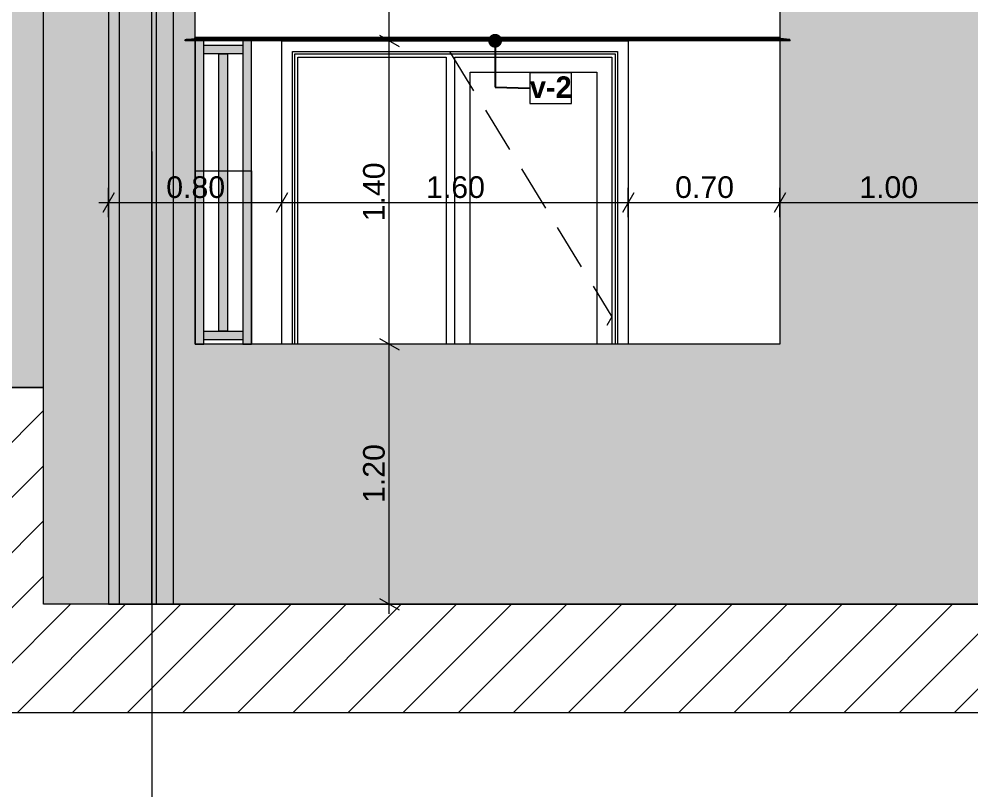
# Model space of a CAD drawing. Header units: millimetres. Extents: x 475206255 to 476720147, y 4620882299 to 4621447368.
# Drawn here: x 475474672 to 475479067, y 4621130587 to 4621134145 of the extents above; entities that cross this region are included whole.
import ezdxf

# ---------------------------------------------------------------- set-up
doc = ezdxf.new("R2010")
doc.units = ezdxf.units.MM
doc.header["$MEASUREMENT"] = 0
doc.set_wipeout_variables(frame=1)
doc.linetypes.add('Hidden Line', pattern=[317.5, 211.666667, -105.833333])
for name, color, linetype, lineweight in [('0_Pen_No__250_Pen_No__255', 255, 'Continuous', 0), ('0_Pen_No__250_Pen_No__7', 7, 'Continuous', 0), ('2D Drafting - General_Pen_No__7_Pen_No__250', 7, 'Continuous', 0), ('2D Drafting - General_Pen_No__7_Pen_No__7', 7, 'Continuous', 0), ('Dimensioning - General_Pen_No__142', 142, 'Continuous', 0), ('New_2D Drafting - General_Pen_No__30_Pen_No__9_Pen_No__9_Pen_No__253', 252, 'Continuous', 0), ('New_2D Drafting - General_Pen_No__30_Pen_No__9_Pen_No__9_Pen_No__255', 255, 'Continuous', 0), ('New_2D Drafting - General_Pen_No__30_Pen_No__9_Pen_No__9_Pen_No__7', 7, 'Continuous', 0), ('New_2D Drafting - General_Pen_No__4', 7, 'Continuous', 0), ('New_Annotation - Label_Pen_No__1', 1, 'Continuous', 0), ('Structural - Bearing_Pen_No__250', 7, 'Continuous', 0), ('zoma_Pen_No__142', 142, 'Continuous', 0), ('zoma_Pen_No__5_Pen_No__5_Pen_No__142', 142, 'Continuous', 0)]:
    doc.layers.add(name, color=color, linetype=linetype, lineweight=lineweight)
doc.layers.add('Dimensioning - General', color=7, linetype='Continuous')
doc.layers.add('zoma', color=7, linetype='Continuous')
doc.layers.add('New_2D Drafting - General_Pen_No__254', color=7, linetype='Continuous', lineweight=0, true_color=0xcccccc)
doc.styles.add('GENERATED_STYLE_2', font='arial.ttf')
doc.styles.add('GENERATED_STYLE_5', font='')
doc.styles.get('GENERATED_STYLE_5').set_extended_font_data('Avaza', bold=True)
doc.dimstyles.new('GENERATED_STYLE__1', dxfattribs={"dimtxt": 100, "dimasz": 68.640772, "dimexe": 0.18, "dimexo": 0.0625, "dimgap": 0, "dimtad": 1, "dimlfac": 0.001, "dimzin": 0, "dimdsep": 46, "dimtxsty": 'GENERATED_STYLE_2', "dimblk": 'ARROWHEAD_2', "dimblk1": 'ARROWHEAD_2', "dimblk2": 'ARROWHEAD_2', "dimcen": 0.09, "dimse1": 1, "dimse2": 1, "dimclrd": 142, "dimclre": 142, "dimclrt": 142, "dimadec": 0, "dimazin": 0, "dimtfac": 1, "dimtdec": 4, "dimtmove": 0, "dimatfit": 3, "dimfxl": 1, "dimtolj": 1, "dimtzin": 0, "dimarcsym": 0})
doc.dimstyles.new('GENERATED_STYLE__18', dxfattribs={"dimtxt": 100, "dimasz": 68.640772, "dimexe": 0.18, "dimexo": 0.0625, "dimgap": 0, "dimtad": 1, "dimtih": 1, "dimtoh": 1, "dimlfac": 0.001, "dimzin": 0, "dimdsep": 46, "dimtxsty": 'GENERATED_STYLE_2', "dimblk": 'ARROWHEAD_2', "dimblk1": 'ARROWHEAD_2', "dimblk2": 'ARROWHEAD_2', "dimcen": 0.09, "dimse1": 1, "dimse2": 1, "dimclrd": 142, "dimclre": 142, "dimclrt": 142, "dimadec": 0, "dimazin": 0, "dimtfac": 1, "dimtdec": 4, "dimtmove": 0, "dimatfit": 3, "dimfxl": 1, "dimtolj": 1, "dimtzin": 0, "dimarcsym": 0})
doc.dimstyles.new('GENERATED_STYLE__25', dxfattribs={"dimtxt": 200, "dimasz": 64.421331, "dimexe": 0.18, "dimexo": 3, "dimgap": 0, "dimtad": 1, "dimtih": 1, "dimtoh": 1, "dimlfac": 0.001, "dimzin": 0, "dimdsep": 46, "dimtxsty": 'GENERATED_STYLE_2', "dimblk": 'ARROWHEAD_2', "dimblk1": 'ARROWHEAD_2', "dimblk2": 'ARROWHEAD_2', "dimcen": 0.09, "dimclrd": 142, "dimclre": 142, "dimclrt": 142, "dimadec": 0, "dimazin": 0, "dimtfac": 1, "dimtdec": 4, "dimtmove": 2, "dimatfit": 3, "dimfxl": 1, "dimtolj": 1, "dimtzin": 0, "dimarcsym": 0})
doc.dimstyles.new('GENERATED_STYLE__3', dxfattribs={"dimtxt": 200, "dimasz": 64.421331, "dimexe": 0.18, "dimexo": 3, "dimgap": 0, "dimtad": 1, "dimtih": 1, "dimtoh": 1, "dimlfac": 0.001, "dimzin": 0, "dimdsep": 46, "dimtxsty": 'GENERATED_STYLE_2', "dimblk": 'ARROWHEAD_2', "dimblk1": 'ARROWHEAD_2', "dimblk2": 'ARROWHEAD_2', "dimcen": 0.09, "dimclrd": 142, "dimclre": 142, "dimclrt": 142, "dimadec": 0, "dimazin": 0, "dimtfac": 1, "dimtdec": 4, "dimtmove": 0, "dimatfit": 3, "dimfxl": 1, "dimtolj": 1, "dimtzin": 0, "dimarcsym": 0})
doc.dimstyles.new('GENERATED_STYLE__33', dxfattribs={"dimtxt": 0.18, "dimasz": 127.68, "dimexe": 0.18, "dimexo": 0.0625, "dimgap": 0, "dimtad": 0, "dimtih": 1, "dimtoh": 1, "dimdec": 4, "dimzin": 0, "dimdsep": 46, "dimcen": 0.09, "dimadec": 0, "dimazin": 0, "dimtfac": 1, "dimtdec": 4, "dimtmove": 0, "dimatfit": 3, "dimldrblk": 'ARROWHEAD_11', "dimfxl": 1, "dimtolj": 1, "dimtzin": 0, "dimarcsym": 0})
pattern_1 = [(0, (475826095.757, 4621095193.19), (0, 66.64), []), (90, (475826095.76, 4621095193.2), (-244.8, 0), [66.64, -66.64]), (90, (475826218.16, 4621095259.83), (-244.8, 0), [66.64, -66.64])]

# ---------------------------------------------------------------- blocks, each defined once
blk = doc.blocks.new('*D576', base_point=(475826095.8, 4621095193.2))
at = {"layer": 'Dimensioning - General_Pen_No__142', "color": 142, "linetype": 'Continuous', "lineweight": 0, "transparency": 16777216}
for p, q in [((475483310.4, 4621134070.9), (475483400.7, 4621134018.8)), ((475483423.3, 4621134044.9), (475483287.8, 4621134044.9)), ((475483355.6, 4621131444.9), (475483355.6, 4621134044.9)), ((475483310.4, 4621131470.9), (475483400.7, 4621131418.8)), ((475483423.3, 4621131444.9), (475483287.8, 4621131444.9)), ((475483355.6, 4621131400.7), (475483355.6, 4621131444.9))]:
    blk.add_line(p, q, dxfattribs=at)
at = {"layer": 'Dimensioning - General_Pen_No__142', "color": 142, "lineweight": 0, "transparency": 16777216, "insert": (475483335.6, 4621132611.4), "char_height": 100, "attachment_point": 7, "rotation": 90, "style": 'GENERATED_STYLE_2'}
blk.add_mtext('\\A1;{\\pql;\\fArial|b0|i0|c204|p0;\\W1.000000;2.60}', dxfattribs=at)
blk = doc.blocks.new('ARROWHEAD_2')
at = {"color": 0, "linetype": 'Continuous', "lineweight": 0}
for p, q in [((-0.378, -0.655), (0.378, 0.655)), ((0, 0), (-1, 0))]:
    blk.add_line(p, q, dxfattribs=at)
blk = doc.blocks.new('*D577', base_point=(475826095.8, 4621095193.2))
at = {"layer": 'Dimensioning - General_Pen_No__142', "color": 142, "linetype": 'Continuous', "lineweight": 0, "transparency": 16777216}
for p, q in [((475483310.4, 4621134770.9), (475483400.7, 4621134718.8)), ((475483423.3, 4621134744.9), (475483287.8, 4621134744.9)), ((475483355.6, 4621134044.9), (475483355.6, 4621134744.9)), ((475483310.4, 4621134070.9), (475483400.7, 4621134018.8)), ((475483423.3, 4621134044.9), (475483287.8, 4621134044.9))]:
    blk.add_line(p, q, dxfattribs=at)
at = {"layer": 'Dimensioning - General_Pen_No__142', "color": 142, "lineweight": 0, "transparency": 16777216, "insert": (475483335.6, 4621134261.4), "char_height": 100, "attachment_point": 7, "rotation": 90, "style": 'GENERATED_STYLE_2'}
blk.add_mtext('\\A1;{\\pql;\\fArial|b0|i0|c204|p0;\\W1.000000;0.70}', dxfattribs=at)
blk = doc.blocks.new('*D1548', base_point=(475826095.8, 4621095193.2))
at = {"layer": 'zoma_Pen_No__142', "color": 142, "linetype": 'Continuous', "lineweight": 0, "transparency": 16777216}
for p, q in [((475474384.6, 4621128706.2), (475474384.6, 4621128833.3)), ((475474784.6, 4621128706.2), (475474784.6, 4621128833.3)), ((475474409, 4621128812.1), (475474360.1, 4621128727.4)), ((475474809, 4621128812.1), (475474760.1, 4621128727.4)), ((475474384.6, 4621128769.8), (475474784.6, 4621128769.8))]:
    blk.add_line(p, q, dxfattribs=at)
at = {"layer": 'zoma_Pen_No__142', "color": 142, "lineweight": 0, "transparency": 16777216, "insert": (475474667.7, 4621128866.9), "char_height": 200, "attachment_point": 7, "style": 'GENERATED_STYLE_2'}
blk.add_mtext('\\A1;{\\pql;\\fArial|b0|i0|c204|p0;\\W1.000000;0.30}', dxfattribs=at)
blk = doc.blocks.new('*D1549', base_point=(475826095.8, 4621095193.2))
at = {"layer": 'zoma_Pen_No__142', "color": 142, "linetype": 'Continuous', "lineweight": 0, "transparency": 16777216}
for p, q in [((475474784.6, 4621128706.2), (475474784.6, 4621128833.3)), ((475475084.6, 4621128706.2), (475475084.6, 4621128833.3)), ((475474809, 4621128812.1), (475474760.1, 4621128727.4)), ((475475109, 4621128812.1), (475475060.1, 4621128727.4)), ((475474784.6, 4621128769.8), (475475084.6, 4621128769.8))]:
    blk.add_line(p, q, dxfattribs=at)
blk = doc.blocks.new('*D1550', base_point=(475826095.8, 4621095193.2))
at = {"layer": 'zoma_Pen_No__142', "color": 142, "linetype": 'Continuous', "lineweight": 0, "transparency": 16777216}
for p, q in [((475475084.6, 4621128706.2), (475475084.6, 4621128833.3)), ((475475484.6, 4621128706.2), (475475484.6, 4621128833.3)), ((475475109, 4621128812.1), (475475060.1, 4621128727.4)), ((475475509.1, 4621128812.1), (475475460.2, 4621128727.4)), ((475475084.6, 4621128769.8), (475475484.6, 4621128769.8))]:
    blk.add_line(p, q, dxfattribs=at)
blk = doc.blocks.new('*D1551', base_point=(475826095.8, 4621095193.2))
at = {"layer": 'zoma_Pen_No__142', "color": 142, "linetype": 'Continuous', "lineweight": 0, "transparency": 16777216}
for p, q in [((475475484.6, 4621128706.2), (475475484.6, 4621128833.3)), ((475481584.6, 4621128706.2), (475481584.6, 4621128833.3)), ((475475509.1, 4621128812.1), (475475460.2, 4621128727.4)), ((475481609.1, 4621128812.1), (475481560.2, 4621128727.4)), ((475475484.6, 4621128769.8), (475481584.6, 4621128769.8))]:
    blk.add_line(p, q, dxfattribs=at)
at = {"layer": 'zoma_Pen_No__142', "color": 142, "lineweight": 0, "transparency": 16777216, "char_height": 200, "attachment_point": 7, "style": 'GENERATED_STYLE_2'}
for s, insert in [('\\A1;{\\pql;\\fArial|b0|i0|c204|p0;\\W1.000000;0.40}', (475475509.1, 4621128809.8)), ('\\A1;{\\pql;\\fArial|b0|i0|c204|p0;\\W1.000000;6.10}', (475478267.7, 4621128809.8)), ('\\A1;{\\pql;\\fArial|b0|i0|c204|p0;\\W1.000000;0.40}', (475481026.3, 4621128809.8))]:
    blk.add_mtext(s, dxfattribs=dict(at, insert=insert))
blk = doc.blocks.new('ARROWHEAD_11')
at = {"color": 0, "linetype": 'Continuous', "lineweight": 0}
blk.add_line((0, 0), (-1, 0), dxfattribs=at)
at = {"color": 0, "linetype": 'Continuous', "lineweight": 0, "const_width": 0.25, "flags": 128}
blk.add_lwpolyline([(-0.125, 0, 1), (0.125, 0, 1)], format="xyb", close=True, dxfattribs=at)
blk = doc.blocks.new('*D1952', base_point=(475826095.8, 4621095193.2))
at = {"layer": 'Dimensioning - General_Pen_No__142', "color": 142, "linetype": 'Continuous', "lineweight": 0, "transparency": 16777216}
for p, q in [((475476336.4, 4621132671), (475476426.7, 4621132618.8)), ((475476449.3, 4621132644.9), (475476313.8, 4621132644.9)), ((475476381.5, 4621131444.9), (475476381.5, 4621132644.9)), ((475476336.4, 4621131470.9), (475476426.7, 4621131418.8)), ((475476449.3, 4621131444.9), (475476313.8, 4621131444.9)), ((475476381.5, 4621131400.7), (475476381.5, 4621131444.9))]:
    blk.add_line(p, q, dxfattribs=at)
at = {"layer": 'Dimensioning - General_Pen_No__142', "color": 142, "lineweight": 0, "transparency": 16777216, "insert": (475476361.5, 4621131911.4), "char_height": 100, "attachment_point": 7, "rotation": 90, "style": 'GENERATED_STYLE_2'}
blk.add_mtext('\\A1;{\\pql;\\fArial|b0|i0|c204|p0;\\W1.000000;1.20}', dxfattribs=at)
blk = doc.blocks.new('*D1953', base_point=(475826095.8, 4621095193.2))
at = {"layer": 'Dimensioning - General_Pen_No__142', "color": 142, "linetype": 'Continuous', "lineweight": 0, "transparency": 16777216}
for p, q in [((475476336.4, 4621134071), (475476426.7, 4621134018.9)), ((475476449.3, 4621134044.9), (475476313.8, 4621134044.9)), ((475476381.5, 4621132644.9), (475476381.5, 4621134044.9)), ((475476336.4, 4621132671), (475476426.7, 4621132618.8)), ((475476449.3, 4621132644.9), (475476313.8, 4621132644.9))]:
    blk.add_line(p, q, dxfattribs=at)
at = {"layer": 'Dimensioning - General_Pen_No__142', "color": 142, "lineweight": 0, "transparency": 16777216, "insert": (475476361.5, 4621133211.4), "char_height": 100, "attachment_point": 7, "rotation": 90, "style": 'GENERATED_STYLE_2'}
blk.add_mtext('\\A1;{\\pql;\\fArial|b0|i0|c204|p0;\\W1.000000;1.40}', dxfattribs=at)
blk = doc.blocks.new('*D1954', base_point=(475826095.8, 4621095193.2))
at = {"layer": 'Dimensioning - General_Pen_No__142', "color": 142, "linetype": 'Continuous', "lineweight": 0, "transparency": 16777216}
for p, q in [((475476336.4, 4621134771), (475476426.7, 4621134718.8)), ((475476449.3, 4621134744.9), (475476313.8, 4621134744.9)), ((475476381.5, 4621134044.9), (475476381.5, 4621134744.9)), ((475476336.4, 4621134071), (475476426.7, 4621134018.9)), ((475476449.3, 4621134044.9), (475476313.8, 4621134044.9))]:
    blk.add_line(p, q, dxfattribs=at)
at = {"layer": 'Dimensioning - General_Pen_No__142', "color": 142, "lineweight": 0, "transparency": 16777216, "insert": (475476361.5, 4621134261.5), "char_height": 100, "attachment_point": 7, "rotation": 90, "style": 'GENERATED_STYLE_2'}
blk.add_mtext('\\A1;{\\pql;\\fArial|b0|i0|c204|p0;\\W1.000000;0.70}', dxfattribs=at)
blk = doc.blocks.new('*D2461', base_point=(475826095.8, 4621095193.2))
at = {"layer": 'Dimensioning - General_Pen_No__142', "color": 142, "linetype": 'Continuous', "lineweight": 0, "transparency": 16777216}
for p, q in [((475475085, 4621133230.3), (475475085, 4621133365.8)), ((475475884.6, 4621133230.3), (475475884.6, 4621133365.8)), ((475475111.1, 4621133343.2), (475475058.9, 4621133252.9)), ((475475910.7, 4621133343.2), (475475858.5, 4621133252.9)), ((475475040.8, 4621133298), (475475085, 4621133298)), ((475475085, 4621133298), (475475884.6, 4621133298))]:
    blk.add_line(p, q, dxfattribs=at)
at = {"layer": 'Dimensioning - General_Pen_No__142', "color": 142, "lineweight": 0, "transparency": 16777216, "insert": (475475351.3, 4621133318), "char_height": 100, "attachment_point": 7, "style": 'GENERATED_STYLE_2'}
blk.add_mtext('\\A1;{\\pql;\\fArial|b0|i0|c204|p0;\\W1.000000;0.80}', dxfattribs=at)
blk = doc.blocks.new('*D2462', base_point=(475826095.8, 4621095193.2))
at = {"layer": 'Dimensioning - General_Pen_No__142', "color": 142, "linetype": 'Continuous', "lineweight": 0, "transparency": 16777216}
for p, q in [((475475884.6, 4621133230.3), (475475884.6, 4621133365.8)), ((475475910.7, 4621133343.2), (475475858.5, 4621133252.9))]:
    blk.add_line(p, q, dxfattribs=at)
blk = doc.blocks.new('*D2463', base_point=(475826095.8, 4621095193.2))
at = {"layer": 'Dimensioning - General_Pen_No__142', "color": 142, "linetype": 'Continuous', "lineweight": 0, "transparency": 16777216}
for p, q in [((475475884.6, 4621133230.3), (475475884.6, 4621133365.8)), ((475475910.7, 4621133343.2), (475475858.5, 4621133252.9))]:
    blk.add_line(p, q, dxfattribs=at)
blk = doc.blocks.new('*D2464', base_point=(475826095.8, 4621095193.2))
at = {"layer": 'Dimensioning - General_Pen_No__142', "color": 142, "linetype": 'Continuous', "lineweight": 0, "transparency": 16777216}
for p, q in [((475475884.6, 4621133230.3), (475475884.6, 4621133365.8)), ((475477484.6, 4621133230.3), (475477484.6, 4621133365.8)), ((475475910.7, 4621133343.2), (475475858.5, 4621133252.9)), ((475477510.7, 4621133343.2), (475477458.5, 4621133252.9)), ((475475884.6, 4621133298), (475477484.6, 4621133298))]:
    blk.add_line(p, q, dxfattribs=at)
at = {"layer": 'Dimensioning - General_Pen_No__142', "color": 142, "lineweight": 0, "transparency": 16777216, "insert": (475476551.2, 4621133318), "char_height": 100, "attachment_point": 7, "style": 'GENERATED_STYLE_2'}
blk.add_mtext('\\A1;{\\pql;\\fArial|b0|i0|c204|p0;\\W1.000000;1.60}', dxfattribs=at)
blk = doc.blocks.new('*D2465', base_point=(475826095.8, 4621095193.2))
at = {"layer": 'Dimensioning - General_Pen_No__142', "color": 142, "linetype": 'Continuous', "lineweight": 0, "transparency": 16777216}
for p, q in [((475477484.6, 4621133230.3), (475477484.6, 4621133365.8)), ((475478185.2, 4621133230.3), (475478185.2, 4621133365.8)), ((475477510.7, 4621133343.2), (475477458.5, 4621133252.9)), ((475478211.2, 4621133343.2), (475478159.1, 4621133252.9)), ((475477484.6, 4621133298), (475478185.2, 4621133298))]:
    blk.add_line(p, q, dxfattribs=at)
at = {"layer": 'Dimensioning - General_Pen_No__142', "color": 142, "lineweight": 0, "transparency": 16777216, "insert": (475477701.4, 4621133318), "char_height": 100, "attachment_point": 7, "style": 'GENERATED_STYLE_2'}
blk.add_mtext('\\A1;{\\pql;\\fArial|b0|i0|c204|p0;\\W1.000000;0.70}', dxfattribs=at)
blk = doc.blocks.new('*D2466', base_point=(475826095.8, 4621095193.2))
at = {"layer": 'Dimensioning - General_Pen_No__142', "color": 142, "linetype": 'Continuous', "lineweight": 0, "transparency": 16777216}
for p, q in [((475478185.2, 4621133230.3), (475478185.2, 4621133365.8)), ((475479184.8, 4621133230.3), (475479184.8, 4621133365.8)), ((475478211.2, 4621133343.2), (475478159.1, 4621133252.9)), ((475479210.9, 4621133343.2), (475479158.8, 4621133252.9)), ((475478185.2, 4621133298), (475479184.8, 4621133298))]:
    blk.add_line(p, q, dxfattribs=at)
at = {"layer": 'Dimensioning - General_Pen_No__142', "color": 142, "lineweight": 0, "transparency": 16777216, "insert": (475478551.5, 4621133318), "char_height": 100, "attachment_point": 7, "style": 'GENERATED_STYLE_2'}
blk.add_mtext('\\A1;{\\pql;\\fArial|b0|i0|c204|p0;\\W1.000000;1.00}', dxfattribs=at)

msp = doc.modelspace()

# ---------------------------------------------------------------- hatches: boundary and pattern name
at = {"layer": '0_Pen_No__250_Pen_No__255', "linetype": 'Continuous', "lineweight": 0, "true_color": 0x3f3f3f}
msp.add_hatch(color=250, dxfattribs=at).paths.add_polyline_path([(475475304.881, 4621131444.865), (475475384.881, 4621131444.865), (475475384.881, 4621141237.916), (475475304.881, 4621141237.916)])
at = {"layer": '2D Drafting - General_Pen_No__7_Pen_No__7', "linetype": 'Continuous', "lineweight": 0}
h = msp.add_hatch(dxfattribs=at)
h.set_pattern_fill('MASONRY_BLOCK', style=0, pattern_type=2)
h.set_pattern_definition([(45, (475826095.76, 4621095193.19), (-127.27922, 127.27922), [])])
h.paths.add_polyline_path([(475449374.287, 4621131944.872), (475461484.396, 4621131944.872), (475461484.396, 4621131944.832), (475467784.571, 4621131944.832), (475467784.571, 4621131944.872), (475474284.556, 4621131944.872), (475474284.556, 4621130944.854), (475482884.401, 4621130944.854), (475489184.576, 4621130944.854), (475489184.576, 4621130944.868), (475494884.439, 4621130944.868), (475494884.439, 4621129944.832), (475504284.406, 4621129944.832), (475510584.581, 4621129944.832), (475522512.228, 4621129944.832), (475522512.228, 4621130444.873), (475511084.581, 4621130444.873), (475503784.406, 4621130444.873), (475495384.805, 4621130444.873), (475495384.805, 4621131444.872), (475489684.576, 4621131444.873), (475482384.4, 4621131444.865), (475474784.453, 4621131444.865), (475474784.453, 4621132444.873), (475468284.571, 4621132444.873), (475460984.396, 4621132444.873), (475449374.287, 4621132444.873)])
at = {"layer": 'New_2D Drafting - General_Pen_No__254', "linetype": 'Continuous', "lineweight": 0, "true_color": 0x999999}
msp.add_hatch(color=253, dxfattribs=at).paths.add_polyline_path([(475475084.96, 4621131444.865), (475474784.805, 4621131444.865), (475474784.805, 4621144744.467), (475475084.96, 4621144744.467)])
at = {"layer": 'New_2D Drafting - General_Pen_No__30_Pen_No__9_Pen_No__9_Pen_No__253', "linetype": 'Continuous', "lineweight": 0}
h = msp.add_hatch(dxfattribs=at)
h.set_pattern_fill('BRICK___RUNNING_BOND', color=252, style=0, pattern_type=2)
h.set_pattern_definition(pattern_1)
h.paths.add_polyline_path([(475468284.453, 4621132544.873), (475468284.453, 4621132444.873), (475474784.805, 4621132444.873), (475474784.805, 4621145744.467), (475468284.453, 4621145744.467)])
h.paths.add_polyline_path([(475470833.669, 4621141864.899), (475469033.669, 4621141864.899), (475469033.669, 4621142144.899), (475469134.703, 4621142144.899), (475469134.703, 4621144644.905), (475470734.703, 4621144644.905), (475470734.703, 4621142144.899), (475470833.669, 4621142144.899)], flags=0)
h.paths.add_polyline_path([(475469033.669, 4621135744.899), (475469033.669, 4621135464.899), (475469134.703, 4621135464.899), (475470734.703, 4621135464.899), (475470833.669, 4621135464.899), (475470833.669, 4621135744.899), (475470734.703, 4621135744.899), (475470734.703, 4621138244.91), (475469134.703, 4621138244.91), (475469134.703, 4621135744.899)], flags=0)
h.paths.add_polyline_path([(475469134.703, 4621138664.899), (475470734.703, 4621138664.899), (475470833.669, 4621138664.899), (475470833.669, 4621138944.899), (475470734.703, 4621138944.899), (475470734.703, 4621141444.911), (475469134.703, 4621141444.911), (475469134.703, 4621138944.899), (475469033.669, 4621138944.899), (475469033.669, 4621138664.899)], flags=0)
h.paths.add_polyline_path([(475469080.654, 4621135044.91), (475469080.654, 4621133444.91), (475470680.654, 4621133444.91), (475470680.654, 4621135044.91)], flags=0)
h.paths.add_polyline_path([(475471684.228, 4621145344.917), (475474384.884, 4621145344.917), (475474384.884, 4621133644.895), (475471684.228, 4621133644.895)], flags=0)
h = msp.add_hatch(dxfattribs=at)
h.set_pattern_fill('BRICK___RUNNING_BOND', color=252, style=0, pattern_type=2)
h.set_pattern_definition(pattern_1)
h.paths.add_polyline_path([(475481584.934, 4621144744.467), (475475084.96, 4621144744.467), (475475084.96, 4621131444.865), (475478185.159, 4621131444.865), (475481584.934, 4621131444.865)])
h.paths.add_polyline_path([(475475484.806, 4621132644.895), (475475484.806, 4621144344.917), (475478185.159, 4621144344.917), (475478185.159, 4621132644.895)], flags=0)
h.paths.add_polyline_path([(475479184.799, 4621140444.923), (475479184.799, 4621138844.923), (475480784.799, 4621138844.923), (475480784.799, 4621140444.923)], flags=0)
h.paths.add_polyline_path([(475480784.799, 4621132444.91), (475480784.799, 4621134044.91), (475479184.799, 4621134044.91), (475479184.799, 4621132444.91)], flags=0)
h.paths.add_polyline_path([(475479184.799, 4621137244.923), (475479184.799, 4621135644.923), (475480784.799, 4621135644.923), (475480784.799, 4621137244.923)], flags=0)
h.paths.add_polyline_path([(475480784.799, 4621142044.923), (475480784.799, 4621143644.923), (475479184.799, 4621143644.923), (475479184.799, 4621142044.923)], flags=0)
at = {"layer": 'New_2D Drafting - General_Pen_No__30_Pen_No__9_Pen_No__9_Pen_No__255', "linetype": 'Continuous', "lineweight": 0}
for points in [[(475475284.558, 4621144044.664), (475475134.558, 4621144044.664), (475475134.571, 4621131444.865), (475475284.571, 4621131444.865)], [(475475524.881, 4621134044.921), (475475484.881, 4621134044.921), (475475484.881, 4621132644.926), (475475524.881, 4621132644.926)], [(475475704.881, 4621134024.932), (475475704.881, 4621133984.845), (475475524.881, 4621133984.845), (475475524.881, 4621134024.932)], [(475475744.881, 4621134044.923), (475475704.881, 4621134044.923), (475475704.881, 4621132644.895), (475475744.881, 4621132644.895)], [(475475634.881, 4621133984.845), (475475634.881, 4621132705.014), (475475594.881, 4621132705.014), (475475594.881, 4621133984.845)], [(475475704.881, 4621132705.014), (475475704.881, 4621132664.926), (475475524.881, 4621132664.926), (475475524.881, 4621132705.014)]]:
    msp.add_hatch(color=255, dxfattribs=at).paths.add_polyline_path(points)

# ---------------------------------------------------------------- linework, layer by layer
at = {"layer": '0_Pen_No__250_Pen_No__7', "color": 7, "linetype": 'Continuous', "lineweight": 0, "flags": 128}
msp.add_lwpolyline([(475475304.881, 4621131444.865), (475475384.881, 4621131444.865), (475475384.881, 4621141237.916), (475475304.881, 4621141237.916)], close=True, dxfattribs=at)
at = {"layer": '2D Drafting - General_Pen_No__7_Pen_No__250', "color": 7, "linetype": 'Continuous', "lineweight": 0, "flags": 128}
msp.add_lwpolyline([(475489684.576, 4621131444.873), (475482384.4, 4621131444.865), (475474784.453, 4621131444.865), (475474784.453, 4621132444.873), (475468284.571, 4621132444.873), (475460984.396, 4621132444.873), (475449374.287, 4621132444.873), (475449374.287, 4621131944.872), (475461484.396, 4621131944.872), (475461484.396, 4621131944.832), (475467784.571, 4621131944.832), (475467784.571, 4621131944.872), (475474284.556, 4621131944.872), (475474284.556, 4621130944.854), (475482884.401, 4621130944.854), (475489184.576, 4621130944.854), (475489184.576, 4621130944.868), (475494884.439, 4621130944.868)], dxfattribs=at)
at = {"layer": '2D Drafting - General_Pen_No__7_Pen_No__7', "color": 7, "linetype": 'Continuous', "lineweight": 0, "flags": 128}
for points in [[(475475884.575, 4621132644.896), (475475884.57, 4621134044.906), (475477484.57, 4621134044.911)], [(475477484.57, 4621134044.911), (475477484.575, 4621132644.896)], [(475475934.575, 4621132644.896), (475475934.571, 4621133994.905), (475477434.571, 4621133994.91), (475477434.575, 4621132644.896)], [(475475944.575, 4621132644.896), (475475944.571, 4621133984.905), (475477424.571, 4621133984.91), (475477424.575, 4621132644.896)], [(475475959.575, 4621132644.896), (475475959.571, 4621133969.905), (475476644.571, 4621133969.907), (475476644.575, 4621132644.896)], [(475476684.573, 4621132644.896), (475476684.567, 4621133969.907), (475477409.571, 4621133969.91), (475477409.575, 4621132644.896)], [(475476754.575, 4621132644.896), (475476754.571, 4621133899.907), (475477339.571, 4621133899.909), (475477339.575, 4621132644.896)]]:
    msp.add_lwpolyline(points, dxfattribs=at)
at = {"layer": '2D Drafting - General_Pen_No__7_Pen_No__7', "color": 7, "linetype": 'Hidden Line', "lineweight": 0, "flags": 128}
msp.add_lwpolyline([(475476659.571, 4621133994.907), (475477409.575, 4621132770.787), (475477332.553, 4621132644.896)], dxfattribs=at)
at = {"layer": 'New_2D Drafting - General_Pen_No__30_Pen_No__9_Pen_No__9_Pen_No__7', "color": 7, "linetype": 'Continuous', "lineweight": 0, "flags": 128}
for points in [[(475468284.453, 4621132544.873), (475468284.453, 4621132444.873), (475474784.805, 4621132444.873), (475474784.805, 4621145744.467), (475468284.453, 4621145744.467)], [(475481584.934, 4621144744.467), (475475084.96, 4621144744.467), (475475084.96, 4621131444.865), (475478185.159, 4621131444.865), (475481584.934, 4621131444.865)], [(475475484.806, 4621132644.895), (475475484.806, 4621144344.917), (475478185.159, 4621144344.917), (475478185.159, 4621132644.895)], [(475475284.558, 4621144044.664), (475475134.558, 4621144044.664), (475475134.571, 4621131444.865), (475475284.571, 4621131444.865)], [(475475524.881, 4621134044.921), (475475484.881, 4621134044.921), (475475484.881, 4621132644.926), (475475524.881, 4621132644.926)], [(475475704.881, 4621134024.932), (475475704.881, 4621133984.845), (475475524.881, 4621133984.845), (475475524.881, 4621134024.932)], [(475475744.881, 4621134044.923), (475475704.881, 4621134044.923), (475475704.881, 4621132644.895), (475475744.881, 4621132644.895)], [(475475634.881, 4621133984.845), (475475634.881, 4621132705.014), (475475594.881, 4621132705.014), (475475594.881, 4621133984.845)], [(475475744.881, 4621132644.895), (475475484.881, 4621132644.895), (475475484.881, 4621133444.496), (475475744.881, 4621133444.496)], [(475475704.881, 4621132705.014), (475475704.881, 4621132664.926), (475475524.881, 4621132664.926), (475475524.881, 4621132705.014)]]:
    msp.add_lwpolyline(points, close=True, dxfattribs=at)
at = {"layer": 'New_2D Drafting - General_Pen_No__4', "color": 7, "linetype": 'Continuous', "lineweight": 0, "flags": 128}
msp.add_lwpolyline([(475475084.96, 4621131444.865), (475474784.805, 4621131444.865), (475474784.805, 4621144744.467), (475475084.96, 4621144744.467)], close=True, dxfattribs=at)
at = {"layer": 'Structural - Bearing_Pen_No__250', "color": 7, "linetype": 'Continuous', "lineweight": 0}
for p, q in [((475475484.881, 4621134059.336), (475475484.881, 4621134730.522)), ((475478185.538, 4621134059.336), (475478185.538, 4621134730.522)), ((475475438.555, 4621134047.418), (475475438.955, 4621134048.949)), ((475475438.555, 4621134044.923), (475475438.555, 4621134047.418)), ((475478231.864, 4621134047.418), (475475438.555, 4621134047.418)), ((475478231.864, 4621134044.923), (475475438.555, 4621134044.923)), ((475475438.955, 4621134048.949), (475475440.093, 4621134050.246)), ((475475440.093, 4621134050.246), (475475441.796, 4621134051.113)), ((475475441.796, 4621134051.113), (475475443.018, 4621134051.373)), ((475475443.018, 4621134051.373), (475475480.419, 4621134055.363)), ((475478227.401, 4621134051.373), (475475443.018, 4621134051.373)), ((475475480.419, 4621134055.363), (475475481.641, 4621134055.622)), ((475478190, 4621134055.363), (475475480.419, 4621134055.363)), ((475475481.641, 4621134055.622), (475475483.344, 4621134056.489)), ((475475483.344, 4621134056.489), (475475484.482, 4621134057.787)), ((475475484.482, 4621134057.787), (475475484.881, 4621134059.318)), ((475478185.538, 4621134059.318), (475475484.881, 4621134059.318)), ((475478185.937, 4621134057.787), (475478185.538, 4621134059.318)), ((475478187.075, 4621134056.489), (475478185.937, 4621134057.787)), ((475478188.778, 4621134055.622), (475478187.075, 4621134056.489)), ((475478190, 4621134055.363), (475478188.778, 4621134055.622)), ((475478227.401, 4621134051.373), (475478190, 4621134055.363)), ((475478228.623, 4621134051.113), (475478227.401, 4621134051.373)), ((475478230.326, 4621134050.246), (475478228.623, 4621134051.113)), ((475478231.464, 4621134048.949), (475478230.326, 4621134050.246)), ((475478231.864, 4621134047.418), (475478231.464, 4621134048.949)), ((475478231.864, 4621134044.923), (475478231.864, 4621134047.418))]:
    msp.add_line(p, q, dxfattribs=at)
at = {"layer": 'zoma_Pen_No__5_Pen_No__5_Pen_No__142', "color": 142, "linetype": 'Continuous', "lineweight": 0}
msp.add_line((475475284.635, 4621133533.543), (475475284.635, 4621127250.828), dxfattribs=at)

# ---------------------------------------------------------------- dimensions: what is measured, and where the dimension line sits
at = {"layer": 'Dimensioning - General', "color": 142, "linetype": 'Continuous', "lineweight": 0}
for base, p1, p2, picture, middle in [((475483355.565, 4621134744.874), (475466111.108, 4621134044.875), (475465435.029, 4621134744.874), '*D577', (475483285.565, 4621134390.873)), ((475476381.532, 4621134744.917), (475476457.142, 4621134044.923), (475476453.916, 4621134744.917), '*D1954', (475476311.532, 4621134390.918)), ((475483355.565, 4621134044.875), (475465879.865, 4621131444.873), (475466111.108, 4621134044.875), '*D576', (475483285.565, 4621132740.872)), ((475476381.532, 4621134044.923), (475476953.415, 4621132644.895), (475476457.142, 4621134044.923), '*D1953', (475476311.532, 4621133340.907)), ((475476381.532, 4621132644.895), (475476897.378, 4621131444.873), (475476953.415, 4621132644.895), '*D1952', (475476311.532, 4621132040.882))]:
    dim = msp.add_linear_dim(base=base, p1=p1, p2=p2, angle=90, dimstyle='GENERATED_STYLE__1', dxfattribs=at)
    dim.commit()
    dim.dimension.update_dxf_attribs({"geometry": picture, "text_midpoint": middle, "dimtype": 160, "text_rotation": 90})
for base, p1, p2, picture, middle in [((475475884.621, 4621133298.041), (475475084.985, 4621133895.275), (475475884.621, 4621133298.041), '*D2461', (475475480.801, 4621133368.041)), ((475475884.620596111, 4621133298.041202545), (475475884.620596111, 4621133298.041202545), (475475884.620596111, 4621133895.257817268), '*D2463', (475475880.618610919, 4621133368.041204453)), ((475478185.159, 4621133298.041), (475477484.621, 4621133871.582), (475478185.159, 4621132644.895), '*D2465', (475477830.888, 4621133368.041)), ((475479184.85, 4621133298.041), (475478185.159, 4621132644.895), (475479184.85, 4621133544.663), '*D2466', (475478681.002, 4621133368.041)), ((475475884.620596111, 4621133298.041202545), (475475884.620596111, 4621133298.041202545), (475475884.620596111, 4621133298.041202545), '*D2462', (475475880.618610919, 4621133368.041204453))]:
    dim = msp.add_linear_dim(base=base, p1=p1, p2=p2, dimstyle='GENERATED_STYLE__18', dxfattribs=at)
    dim.commit()
    dim.dimension.update_dxf_attribs({"geometry": picture, "text_midpoint": middle, "dimtype": 160})
at = {"layer": 'zoma', "color": 142, "linetype": 'Continuous', "lineweight": 0}
for base, p1, p2, dimstyle, picture, middle in [((475475484.643, 4621128769.757), (475475084.571, 4621180865.315), (475475484.643, 4621181334.969), 'GENERATED_STYLE__3', '*D1550', (475475768.056, 4621128909.757)), ((475481584.643, 4621128769.757), (475475484.643, 4621181334.969), (475481584.643, 4621180934.969), 'GENERATED_STYLE__3', '*D1551', (475478526.639, 4621128909.757)), ((475474784.571, 4621128769.757), (475474384.571, 4621180865.796), (475474784.571, 4621180935.45), 'GENERATED_STYLE__3', '*D1548', (475474085.15, 4621128909.757)), ((475475084.571, 4621128769.757), (475474784.571, 4621180935.45), (475475084.571, 4621180865.315), 'GENERATED_STYLE__25', '*D1549', (475474926.567, 4621128966.885))]:
    dim = msp.add_linear_dim(base=base, p1=p1, p2=p2, dimstyle=dimstyle, dxfattribs=at)
    dim.commit()
    dim.dimension.update_dxf_attribs({"geometry": picture, "text_midpoint": middle, "dimtype": 160})

# ---------------------------------------------------------------- next in the draw order: wipeouts: each hides what was drawn before it
at = {"color": 1, "linetype": 'Continuous', "lineweight": 0, "ltscale": 23227653881.01731}
msp.add_wipeout([(475477030.242, 4621133756.113), (475477223.184, 4621133756.113), (475477223.184, 4621133897.29), (475477030.242, 4621133897.29)], dxfattribs=at).dxf.layer = 'New_Annotation - Label_Pen_No__1'

# ---------------------------------------------------------------- next in the draw order: linework, layer by layer
at = {"layer": 'New_Annotation - Label_Pen_No__1', "color": 1, "linetype": 'Continuous', "lineweight": 0, "flags": 128}
msp.add_lwpolyline([(475477030.242, 4621133756.113), (475477223.184, 4621133756.113), (475477223.184, 4621133897.29), (475477030.242, 4621133897.29), (475477030.242, 4621133756.113)], close=True, dxfattribs=at)

# ---------------------------------------------------------------- next in the draw order: texts
at = {"layer": 'New_Annotation - Label_Pen_No__1', "color": 1, "linetype": 'Continuous', "lineweight": 0, "insert": (475477030.242, 4621133830.585), "char_height": 100, "attachment_point": 4, "style": 'GENERATED_STYLE_5'}
msp.add_mtext('\\A1;{\\pql;\\fAvaza|b1|i0|c0|p0;\\W1.000000;v-\\fAvaza|b1|i0|c0|p0;\\W1.000000;2}', dxfattribs=at)

# ---------------------------------------------------------------- next in the draw order: dimensions: what is measured, and where the dimension line sits
at = {"layer": 'Dimensioning - General', "color": 142, "linetype": 'Continuous', "lineweight": 0}
dim = msp.add_linear_dim(base=(475477484.621, 4621133298.041), p1=(475475884.621, 4621133895.258), p2=(475477484.621, 4621133871.582), dimstyle='GENERATED_STYLE__18', dxfattribs=at)
dim.commit()
dim.dimension.update_dxf_attribs({"geometry": '*D2464', "text_midpoint": (475476680.619, 4621133368.041), "dimtype": 160})

# ---------------------------------------------------------------- next in the draw order: leaders
at = {"layer": 'New_Annotation - Label_Pen_No__1', "color": 1, "linetype": 'Continuous', "lineweight": 0, "annotation_type": 0, "has_hookline": 1, "hookline_direction": 0, "text_width": 200.541}
msp.add_leader([(475476869.958, 4621134044.893), (475476869.958, 4621133830.585), (475477030.242, 4621133826.701)], dimstyle='GENERATED_STYLE__33', dxfattribs=at)

doc.saveas('drawing.dxf')
